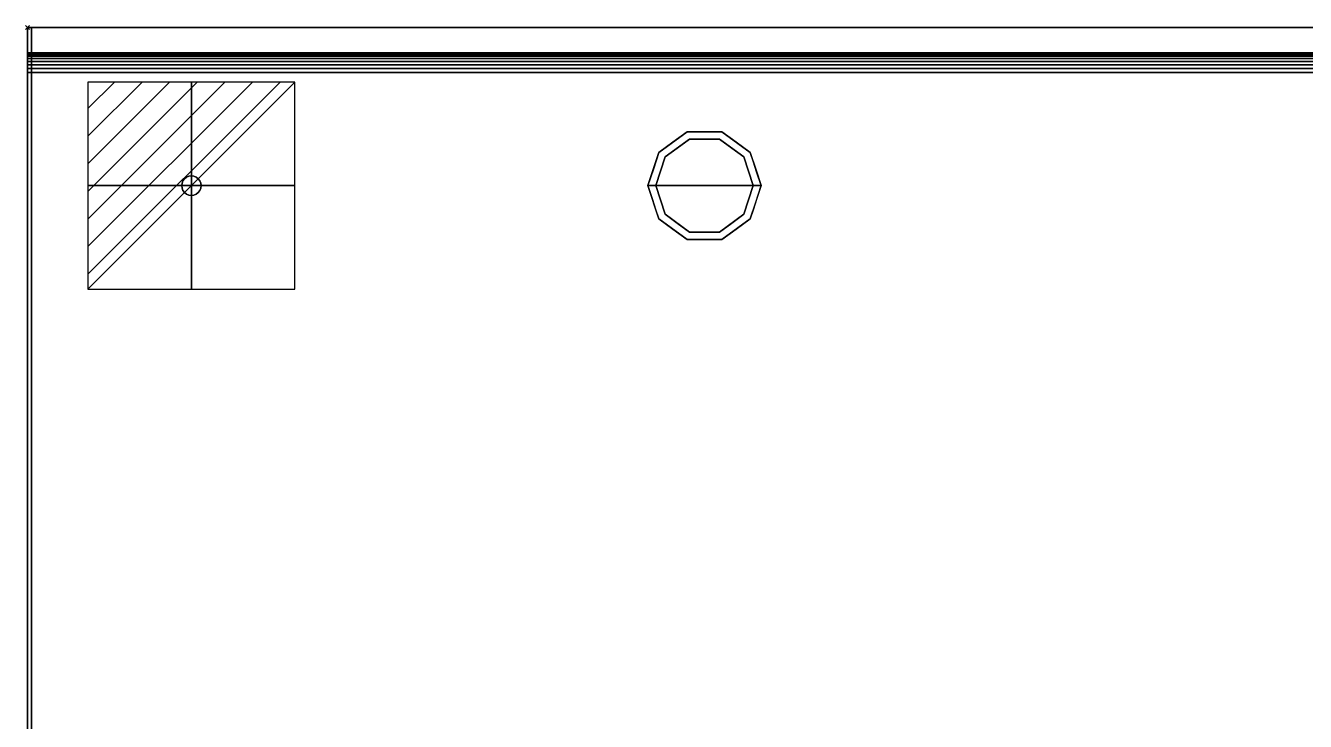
# Model space of a CAD drawing. Header units: millimetres. Extents: x -1 to 2254, y -1098 to 1.
# Drawn here: x -1 to 655, y -355 to 1 of the extents above; entities that cross this region are included whole.
import ezdxf

# ---------------------------------------------------------------- set-up
doc = ezdxf.new("R2010")
doc.units = ezdxf.units.MM
doc.header["$PDMODE"] = 3
doc.linetypes.add('NASCOSTA', pattern=[9.525, 6.35, -3.175])
for name, color, linetype in [('IQ_200_2D', 1, 'Continuous'), ('IQ_200_3D', 1, 'Continuous'), ('IQ_204_2D', 7, 'Continuous'), ('IQ_204_3D', 7, 'Continuous'), ('IQ_CON_ELECTRICITY_INT', 7, 'Continuous'), ('IQ_INS_3D', 3, 'Continuous')]:
    doc.layers.add(name, color=color, linetype=linetype)

# ---------------------------------------------------------------- blocks, each defined once
blk = doc.blocks.new('*X2027')
at = {"color": 0}
for p, q in [((286.774344, 2204.447934), (296.618251, 2214.291842)), ((286.774344, 2205.862148), (295.204037, 2214.291842)), ((286.774344, 2207.276361), (293.789824, 2214.291842)), ((286.774344, 2208.690575), (292.37561, 2214.291842)), ((286.774344, 2210.104788), (290.961397, 2214.291842)), ((286.774344, 2211.519002), (289.547183, 2214.291842)), ((286.774344, 2212.933216), (288.13297, 2214.291842))]:
    blk.add_line(p, q, dxfattribs=at)
blk = doc.blocks.new('electricity')
for p, q in [((2.121, 2.121), (-2.121, 2.121)), ((-2.121, 2.121), (-2.121, -2.121)), ((-2.121, -2.121), (2.121, 2.121)), ((2.121, -2.121), (2.121, 2.121)), ((-2.121, -2.121), (2.121, -2.121))]:
    blk.add_line(p, q)
at = {"extrusion": (-1, 0, 0)}
for p, q in [((0, -2.121, 2.121), (0, 2.121, 2.121)), ((0, 2.121, -2.121), (0, -2.121, -2.121)), ((0, 2.121, 2.121), (0, 2.121, -2.121)), ((0, 2.121, -2.121), (0, -2.121, 2.121)), ((0, -2.121, -2.121), (0, -2.121, 2.121))]:
    blk.add_line(p, q, dxfattribs=at)
at = {"extrusion": (0, -1, 0)}
for p, q in [((2.121, 0, 2.121), (-2.121, 0, 2.121)), ((-2.121, 0, -2.121), (2.121, 0, -2.121)), ((-2.121, 0, 2.121), (-2.121, 0, -2.121)), ((-2.121, 0, -2.121), (2.121, 0, 2.121)), ((2.121, 0, -2.121), (2.121, 0, 2.121))]:
    blk.add_line(p, q, dxfattribs=at)
at = {"xscale": 0.4000000000000909, "yscale": 0.4000000000000909, "zscale": 0.4000000000000909}
blk.add_blockref('*X2027', (-116.831, -883.595), dxfattribs=at)
at = {"extrusion": (-1, 0, 0), "xscale": 0.3999999999999773, "yscale": 0.3999999999999773, "zscale": 0.3999999999999773}
blk.add_blockref('*X2027', (-116.831, -883.595), dxfattribs=at)
at = {"extrusion": (0, -1, 0), "xscale": 0.4000000000000909, "yscale": 0.4000000000000909, "zscale": 0.4000000000000909}
blk.add_blockref('*X2027', (-116.831, -883.595), dxfattribs=at)
blk = doc.blocks.new('iq_con_ele3d')
at = {"layer": 'IQ_204_3D'}
for points, invisible_edges in [([(-5, 0, -4.96), (-4.83, 1.29, -4.96), (-4.33, -2.5, -4.96), (-4.83, -1.29, -4.96)], 2), ([(-5, 0), (-4.83, 1.29), (-4.83, 1.29, -4.96), (-5, 0, -4.96)], 2), ([(-5, 0, -4.96), (-4.83, -1.29, -4.96), (-4.83, -1.29), (-5, 0)], 2), ([(-4.33, 2.5, -4.96), (-4.33, 2.5, -4.96), (-3.54, 3.54, -4.96), (-4.83, 1.29, -4.96)], 4), ([(-4.83, 1.29), (-4.33, 2.5), (-4.33, 2.5, -4.96), (-4.83, 1.29, -4.96)], 10), ([(-4.33, 2.5), (-3.54, 3.54), (-3.54, 3.54, -4.96), (-4.33, 2.5, -4.96)], 10), ([(-3.54, 3.54, -4.96), (-1.29, 4.83, -4.96), (0, 5, -4.96), (1.29, 4.83, -4.96)], 9), ([(1.29, 4.83, -4.96), (1.29, 4.83, -4.96), (2.5, 4.33, -4.96), (-3.54, 3.54, -4.96)], 13), ([(-2.5, 4.33, -4.96), (-2.5, 4.33, -4.96), (-1.29, 4.83, -4.96), (-3.54, 3.54, -4.96)], 4), ([(-3.54, 3.54, -4.96), (2.5, 4.33, -4.96), (3.54, 3.54, -4.96), (4.33, 2.5, -4.96)], 9), ([(-3.54, 3.54), (-2.5, 4.33), (-2.5, 4.33, -4.96), (-3.54, 3.54, -4.96)], 10), ([(-2.5, 4.33), (-1.29, 4.83), (-1.29, 4.83, -4.96), (-2.5, 4.33, -4.96)], 10), ([(0, 5, -4.96), (-1.29, 4.83, -4.96), (-1.29, 4.83), (0, 5)], 10), ([(0, 5), (1.29, 4.83), (1.29, 4.83, -4.96), (0, 5, -4.96)], 10), ([(1.29, 4.83), (2.5, 4.33), (2.5, 4.33, -4.96), (1.29, 4.83, -4.96)], 10), ([(2.5, 4.33), (3.54, 3.54), (3.54, 3.54, -4.96), (2.5, 4.33, -4.96)], 10), ([(3.54, 3.54), (4.33, 2.5), (4.33, 2.5, -4.96), (3.54, 3.54, -4.96)], 10), ([(4.33, 2.5, -4.96), (4.83, 1.29, -4.96), (5, 0, -4.96), (4.83, -1.29, -4.96)], 8), ([(4.33, 2.5), (4.83, 1.29), (4.83, 1.29, -4.96), (4.33, 2.5, -4.96)], 10), ([(5, 0, -4.96), (4.83, 1.29, -4.96), (4.83, 1.29), (5, 0)], 2), ([(5, 0), (4.83, -1.29), (4.83, -1.29, -4.96), (5, 0, -4.96)], 2), ([(-4.33, -2.5), (-4.83, -1.29), (-4.83, -1.29, -4.96), (-4.33, -2.5, -4.96)], 10), ([(-3.54, -3.54, -4.96), (-3.54, -3.54, -4.96), (-4.33, -2.5, -4.96), (-2.5, -4.33, -4.96)], 4), ([(-3.54, -3.54), (-4.33, -2.5), (-4.33, -2.5, -4.96), (-3.54, -3.54, -4.96)], 10), ([(-2.5, -4.33), (-3.54, -3.54), (-3.54, -3.54, -4.96), (-2.5, -4.33, -4.96)], 10), ([(-2.5, -4.33, -4.96), (4.83, -1.29, -4.96), (3.54, -3.54, -4.96), (2.5, -4.33, -4.96)], 11), ([(-1.29, -4.83, -4.96), (-1.29, -4.83, -4.96), (-2.5, -4.33, -4.96), (2.5, -4.33, -4.96)], 13), ([(-1.29, -4.83), (-2.5, -4.33), (-2.5, -4.33, -4.96), (-1.29, -4.83, -4.96)], 10), ([(0, -5, -4.96), (-1.29, -4.83, -4.96), (2.5, -4.33, -4.96), (1.29, -4.83, -4.96)], 2), ([(0, -5), (-1.29, -4.83), (-1.29, -4.83, -4.96), (0, -5, -4.96)], 10), ([(0, -5, -4.96), (1.29, -4.83, -4.96), (1.29, -4.83), (0, -5)], 10), ([(2.5, -4.33), (1.29, -4.83), (1.29, -4.83, -4.96), (2.5, -4.33, -4.96)], 10), ([(3.54, -3.54), (2.5, -4.33), (2.5, -4.33, -4.96), (3.54, -3.54, -4.96)], 10), ([(4.33, -2.5, -4.96), (4.33, -2.5, -4.96), (3.54, -3.54, -4.96), (4.83, -1.29, -4.96)], 4), ([(4.33, -2.5), (3.54, -3.54), (3.54, -3.54, -4.96), (4.33, -2.5, -4.96)], 10), ([(4.83, -1.29), (4.33, -2.5), (4.33, -2.5, -4.96), (4.83, -1.29, -4.96)], 10)]:
    blk.add_3dface(points, dxfattribs=dict(at, invisible_edges=invisible_edges))

msp = doc.modelspace()

# ---------------------------------------------------------------- linework, layer by layer
at = {"layer": 'IQ_200_2D'}
msp.add_line((0, -13), (2253, -13), dxfattribs=at)
msp.add_lwpolyline([(0, 0), (2253, 0), (2253, -700), (0, -700)], close=True, dxfattribs=at)
at = {"layer": 'IQ_200_3D'}
for points in [[(2253, 0, 850), (0, 0, 850), (0, 0, 1000), (2253, 0, 1000)], [(2253, 0, 1000), (0, 0, 1000), (0, -13, 1000), (2253, -13, 1000)], [(2251, -645, 150), (2, -645, 150), (2, 0, 150), (2251, 0, 150)], [(2251, 0, 150), (2, 0, 150), (2, 0, 850), (2251, 0, 850)]]:
    msp.add_3dface(points, dxfattribs=at)
for points, invisible_edges in [([(2, -645, 198), (2, -695, 850), (2, 0, 850), (2, 0, 150)], 9), ([(2, -645, 150), (2, -645, 198), (2, 0, 150)], 2)]:
    msp.add_3dface(points, dxfattribs=dict(at, invisible_edges=invisible_edges))
at = {"layer": 'IQ_204_2D', "color": 7, "linetype": 'NASCOSTA', "ltscale": 10}
msp.add_lwpolyline([(2, 0), (2251, 0), (2251, -645), (2, -645)], close=True, dxfattribs=at)
at = {"layer": 'IQ_204_3D'}
for points, invisible_edges in [([(339.27, -57.22), (347, -81), (322, -81), (326.77, -66.31)], 1), ([(323.54, -63.95, 25), (338.04, -53.42, 25), (339.27, -57.22, 25), (326.77, -66.31, 25)], 10), ([(323.54, -63.95, 150), (330.79, -58.69, 150), (330.79, -58.69, 25), (323.54, -63.95, 25)], 10), ([(330.79, -58.69, 150), (338.04, -53.42, 150), (338.04, -53.42, 25), (330.79, -58.69, 25)], 10), ([(333.02, -61.76), (333.02, -61.76, 25), (339.27, -57.22, 25), (339.27, -57.22)], 5), ([(347, -53.42, 25), (338.04, -53.42, 25), (338.04, -53.42, 150), (347, -53.42, 150)], 10), ([(338.04, -53.42, 25), (355.96, -53.42, 25), (354.73, -57.22, 25), (339.27, -57.22, 25)], 10), ([(339.27, -57.22), (339.27, -57.22, 25), (347, -57.22, 25), (347, -57.22)], 5), ([(347, -81), (347, -81), (339.27, -57.22), (354.73, -57.22)], 11), ([(355.96, -53.42, 25), (347, -53.42, 25), (347, -53.42, 150), (355.96, -53.42, 150)], 10), ([(347, -57.22), (347, -57.22, 25), (354.73, -57.22, 25), (354.73, -57.22)], 5), ([(372, -81), (347, -81), (354.73, -57.22), (367.23, -66.31)], 2), ([(354.73, -57.22, 25), (355.96, -53.42, 25), (370.46, -63.95, 25), (367.23, -66.31, 25)], 5), ([(360.98, -61.76), (354.73, -57.22), (354.73, -57.22, 25), (360.98, -61.76, 25)], 10), ([(355.96, -53.42, 150), (363.21, -58.69, 150), (363.21, -58.69, 25), (355.96, -53.42, 25)], 10), ([(370.46, -63.95, 25), (363.21, -58.69, 25), (363.21, -58.69, 150), (370.46, -63.95, 150)], 10), ([(318, -81, 25), (323.54, -63.95, 25), (326.77, -66.31, 25), (322, -81, 25)], 2), ([(323.54, -63.95, 25), (320.77, -72.48, 25), (320.77, -72.48, 150), (323.54, -63.95, 150)], 10), ([(326.77, -66.31), (326.77, -66.31, 25), (333.02, -61.76, 25), (333.02, -61.76)], 5), ([(367.23, -66.31), (360.98, -61.76), (360.98, -61.76, 25), (367.23, -66.31, 25)], 10), ([(367.23, -66.31, 25), (370.46, -63.95, 25), (376, -81, 25), (372, -81, 25)], 1), ([(370.46, -63.95, 25), (370.46, -63.95, 25), (370.46, -63.95, 150), (372.07, -68.92, 25)], 6), ([(373.23, -72.48, 150), (373.23, -72.48, 150), (372.07, -68.92, 25), (370.46, -63.95, 150)], 6), ([(324.39, -73.65), (324.39, -73.65, 25), (326.77, -66.31, 25), (326.77, -66.31)], 5), ([(369.68, -73.87), (369.68, -73.87), (367.23, -66.31), (369.61, -73.65, 25)], 13), ([(367.23, -66.31, 25), (367.23, -66.31, 25), (369.61, -73.65, 25), (367.23, -66.31)], 13), ([(373.23, -72.48, 150), (373.23, -72.48, 150), (373.69, -73.88, 25), (372.07, -68.92, 25)], 11), ([(320.77, -72.48, 150), (320.77, -72.48, 25), (318, -81, 25), (318, -81, 150)], 1), ([(322, -81), (322, -81, 25), (324.39, -73.65, 25), (324.39, -73.65)], 4), ([(369.61, -73.65, 25), (369.61, -73.65, 25), (372, -81, 25), (369.68, -73.87)], 13), ([(372, -81, 25), (372, -81, 25), (372, -81), (369.68, -73.87)], 9), ([(373.23, -72.48, 150), (373.23, -72.48, 150), (376, -81, 150), (373.69, -73.88, 25)], 13), ([(376, -81, 150), (376, -81, 150), (376, -81, 25), (373.69, -73.88, 25)], 9), ([(318, -81, 150), (318, -81, 150), (318, -81, 25), (320.31, -88.12, 25)], 9), ([(320.77, -89.52, 150), (320.77, -89.52, 150), (318, -81, 150), (320.31, -88.12, 25)], 13), ([(318, -81, 25), (322, -81, 25), (326.77, -95.69, 25), (323.54, -98.05, 25)], 4), ([(324.39, -88.35, 25), (324.39, -88.35, 25), (322, -81, 25), (324.32, -88.13)], 13), ([(322, -81, 25), (322, -81, 25), (322, -81), (324.32, -88.13)], 9), ([(322, -81), (347, -81), (339.27, -104.78), (326.77, -95.69)], 2), ([(339.27, -104.78), (339.27, -104.78), (347, -81), (354.73, -104.78)], 6), ([(354.73, -104.78), (347, -81), (372, -81), (367.23, -95.69)], 1), ([(367.23, -95.69, 25), (372, -81, 25), (376, -81, 25), (370.46, -98.05, 25)], 8), ([(372, -81, 25), (372, -81, 25), (369.61, -88.35, 25), (369.68, -88.13)], 13), ([(369.68, -88.13), (369.68, -88.13), (372, -81), (372, -81, 25)], 9), ([(373.23, -89.52, 25), (373.23, -89.52, 25), (376, -81, 25), (373.69, -88.12, 150)], 13), ([(376, -81, 150), (376, -81, 150), (373.69, -88.12, 150), (376, -81, 25)], 4), ([(320.77, -89.52, 150), (320.77, -89.52, 150), (320.31, -88.12, 25), (321.93, -93.08, 25)], 11), ([(320.77, -89.52, 150), (320.77, -89.52, 150), (321.93, -93.08, 25), (323.54, -98.05, 150)], 6), ([(324.32, -88.13), (324.32, -88.13), (326.77, -95.69), (324.39, -88.35, 25)], 13), ([(326.77, -95.69, 25), (326.77, -95.69, 25), (324.39, -88.35, 25), (326.77, -95.69)], 13), ([(369.68, -88.13), (369.68, -88.13), (369.61, -88.35, 25), (367.23, -95.69)], 6), ([(367.23, -95.69), (367.23, -95.69), (369.61, -88.35, 25), (367.23, -95.69, 25)], 11), ([(373.23, -89.52, 25), (373.23, -89.52, 25), (372.07, -93.08, 150), (370.46, -98.05, 25)], 6), ([(373.23, -89.52, 25), (373.23, -89.52, 25), (373.69, -88.12, 150), (372.07, -93.08, 150)], 11), ([(323.54, -98.05, 25), (323.54, -98.05, 25), (323.54, -98.05, 150), (321.93, -93.08, 25)], 6), ([(323.54, -98.05, 25), (326.77, -95.69, 25), (339.27, -104.78, 25), (338.04, -108.58, 25)], 5), ([(330.79, -103.31, 150), (323.54, -98.05, 150), (323.54, -98.05, 25), (330.79, -103.31, 25)], 10), ([(326.77, -95.69, 25), (326.77, -95.69), (333.02, -100.24), (333.02, -100.24, 25)], 5), ([(354.73, -104.78, 25), (367.23, -95.69, 25), (370.46, -98.05, 25), (355.96, -108.58, 25)], 10), ([(367.23, -95.69), (367.23, -95.69, 25), (360.98, -100.24, 25), (360.98, -100.24)], 5), ([(363.21, -103.31, 25), (370.46, -98.05, 25), (370.46, -98.05, 150), (363.21, -103.31, 150)], 10), ([(370.46, -98.05, 150), (370.46, -98.05, 150), (370.46, -98.05, 25), (372.07, -93.08, 150)], 6), ([(330.79, -103.31, 25), (338.04, -108.58, 25), (338.04, -108.58, 150), (330.79, -103.31, 150)], 10), ([(333.02, -100.24, 25), (333.02, -100.24), (339.27, -104.78), (339.27, -104.78, 25)], 5), ([(338.04, -108.58, 25), (339.27, -104.78, 25), (354.73, -104.78, 25), (355.96, -108.58, 25)], 5), ([(339.27, -104.78), (347, -104.78), (354.73, -104.78, 25), (347, -104.78, 25)], 10), ([(347, -104.78, 25), (347, -104.78, 25), (339.27, -104.78, 25), (339.27, -104.78)], 13), ([(354.73, -104.78, 25), (354.73, -104.78, 25), (347, -104.78), (354.73, -104.78)], 11), ([(354.73, -104.78, 25), (354.73, -104.78), (360.98, -100.24), (360.98, -100.24, 25)], 5), ([(355.96, -108.58, 25), (363.21, -103.31, 25), (363.21, -103.31, 150), (355.96, -108.58, 150)], 10), ([(347, -108.58, 150), (338.04, -108.58, 150), (338.04, -108.58, 25), (347, -108.58, 25)], 10), ([(347, -108.58, 25), (355.96, -108.58, 25), (355.96, -108.58, 150), (347, -108.58, 150)], 10)]:
    msp.add_3dface(points, dxfattribs=dict(at, invisible_edges=invisible_edges))
at = {"layer": 'IQ_INS_3D'}
msp.add_point((0, 0), dxfattribs=at)

# ---------------------------------------------------------------- block references
at = {"layer": 'IQ_204_3D'}
msp.add_blockref('iq_con_ele3d', (84, -81, 150), dxfattribs=at)
at = {"layer": 'IQ_CON_ELECTRICITY_INT', "xscale": 25, "yscale": 25, "zscale": 25}
msp.add_blockref('electricity', (84, -81), dxfattribs=at)

# ---------------------------------------------------------------- meshes
at = {"layer": 'IQ_200_3D'}
mesh = msp.add_polyface(dxfattribs=at)
corners = [(0, -13, 1000), (0, -13, 910), (0, -13.19, 908.05), (0, -13.76, 906.17), (0, -14.69, 904.44), (0, -15.93, 902.93), (0, -17.44, 901.69), (0, -19.17, 900.76), (0, -21.05, 900.19), (0, -23, 900), (0, -700, 900), (0, -700, 850), (0, 0, 850), (0, 0, 1000)]
mesh.append_faces([[corners[k] for k in face] for face in [(12, 9, 10, 11)]], dxfattribs={"vtx0": -1})
mesh.append_faces([[corners[k] for k in face] for face in [(12, 3, 4), (12, 4, 5), (12, 5, 6), (12, 6, 7), (12, 7, 8), (12, 8, 9)]], dxfattribs={"vtx0": -1, "vtx2": -1})
mesh.append_faces([[corners[k] for k in face] for face in [(12, 1, 2, 3)]], dxfattribs={"vtx0": -1, "vtx3": -1})
mesh.append_faces([[corners[k] for k in face] for face in [(12, 13, 0, 1)]], dxfattribs={"vtx3": -1})
mesh = msp.add_polyface(dxfattribs=at)
corners = [(0, -13, 1000), (0, -13, 910), (0, -13.19, 908.05), (0, -13.76, 906.17), (0, -14.69, 904.44), (0, -15.93, 902.93), (0, -17.44, 901.69), (0, -19.17, 900.76), (0, -21.05, 900.19), (0, -23, 900), (0, -700, 900), (2253, -13, 1000), (2253, -13, 910), (2253, -13.19, 908.05), (2253, -13.76, 906.17), (2253, -14.69, 904.44), (2253, -15.93, 902.93), (2253, -17.44, 901.69), (2253, -19.17, 900.76), (2253, -21.05, 900.19), (2253, -23, 900), (2253, -700, 900)]
mesh.append_faces([[corners[k] for k in face] for face in [(9, 20, 21, 10)]], dxfattribs={"vtx0": -1})
mesh.append_faces([[corners[k] for k in face] for face in [(1, 12, 13, 2), (2, 13, 14, 3), (3, 14, 15, 4), (4, 15, 16, 5), (5, 16, 17, 6), (6, 17, 18, 7), (7, 18, 19, 8), (8, 19, 20, 9)]], dxfattribs={"vtx0": -1, "vtx2": -1})
mesh.append_faces([[corners[k] for k in face] for face in [(0, 11, 12, 1)]], dxfattribs={"vtx2": -1})

doc.saveas('drawing.dxf')
